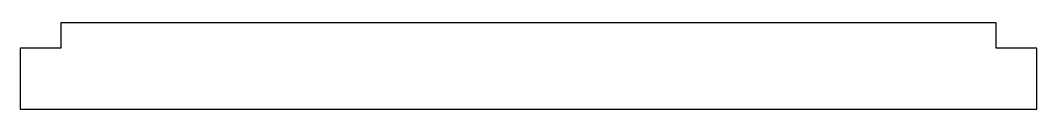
# Model space of a CAD drawing. Header units: millimetres. Extents: x 0 to 880, y 0 to 75.
import ezdxf

# ---------------------------------------------------------------- set-up
doc = ezdxf.new("R2010")
doc.units = ezdxf.units.MM
doc.layers.add('CUT_OUTER', color=7, linetype='Continuous')

msp = doc.modelspace()

# ---------------------------------------------------------------- linework, layer by layer
at = {"layer": 'CUT_OUTER'}
msp.add_lwpolyline([(0, 0), (880, 0), (880, 53), (845, 53), (845, 75), (35, 75), (35, 53), (0, 53)], close=True, dxfattribs=at)

doc.saveas('drawing.dxf')
